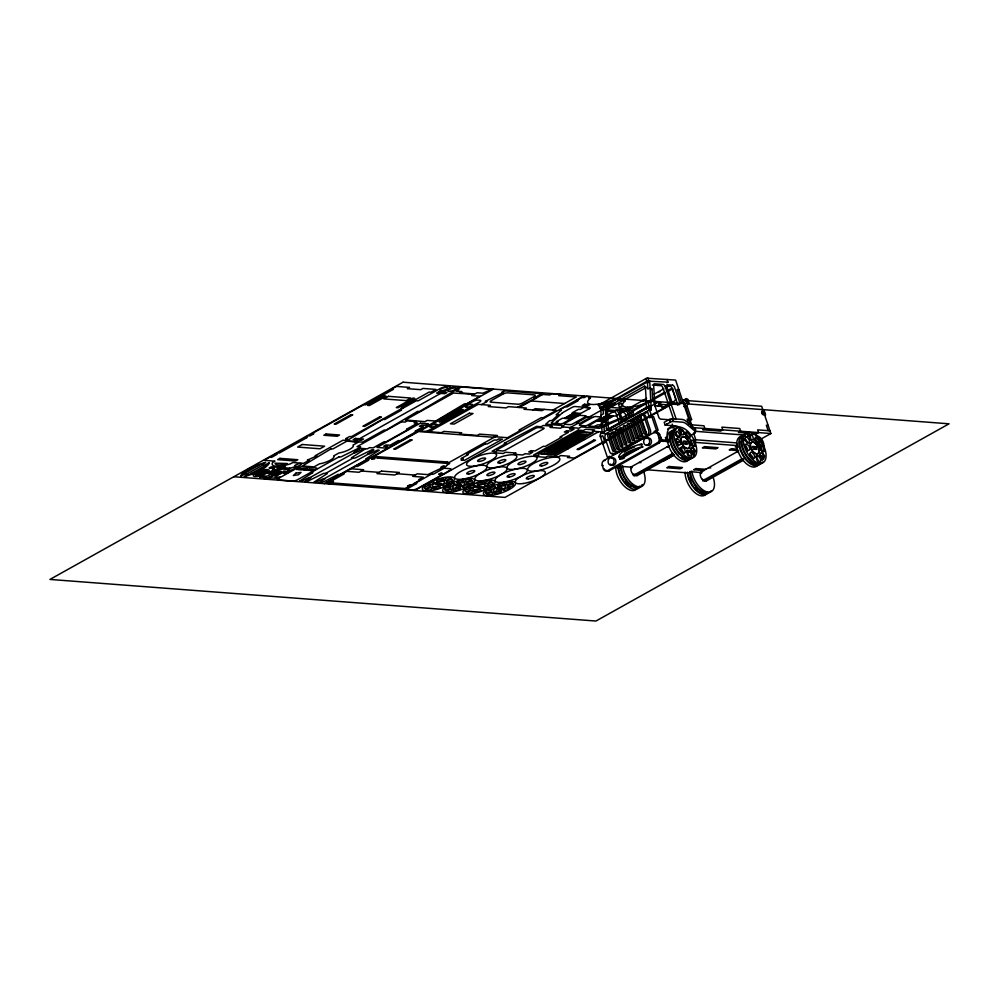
<?xml version="1.0" encoding="UTF-8"?>
<svg xmlns="http://www.w3.org/2000/svg" width="999" height="999" viewBox="0 0 999 999"><rect width="100%" height="100%" fill="white"/><g stroke="black" fill="none" stroke-linecap="round" stroke-linejoin="round"><path stroke-width="1.5" d="M680.744 428.034L680.831 427.347M690.921 435.314L694.68 433.216L695.129 428.821L686.525 421.578A11.251 5.944 60.8 0 0 682.042 419.418L672.215 418.668A2.248 0.637 -18.7 0 0 669.205 419.505L664.198 422.302L665.147 425.099L675.736 425.899A11.251 5.944 60.8 0 1 680.219 428.059M688.436 450.736L688.523 451.498A9.64 5.095 60.8 0 0 688.998 452.31M757.804 456.019L757.891 456.78M305.819 469.055L304.083 470.079M434.665 482.679L434.378 482.879A8.891 2.498 -18.7 0 0 432.092 484.165L431.356 484.453A9.64 2.71 -18.7 0 1 427.784 484.702L427.747 484.69M442.195 485.202L442.457 485.002A8.891 2.498 -18.7 0 0 444.792 483.703L445.616 483.391A9.64 2.71 -18.7 0 1 449.1 483.166L449.188 483.179M454.957 484.228L454.62 484.453A8.891 2.498 -18.7 0 0 452.372 485.714L451.648 486.001A9.64 2.71 -18.7 0 1 448.076 486.251L448.039 486.238M462.487 486.75L462.749 486.55A8.891 2.498 -18.7 0 0 465.084 485.252L465.909 484.94A9.64 2.71 -18.7 0 1 469.393 484.715L469.468 484.727M475.249 485.776L474.912 486.001A8.891 2.498 -18.7 0 0 472.664 487.25L471.84 487.562A9.64 2.71 -18.7 0 1 468.369 487.787L468.331 487.787M482.779 488.299L483.041 488.099A8.891 2.498 -18.7 0 0 485.377 486.8L486.201 486.488A9.64 2.71 -18.7 0 1 489.685 486.263L489.76 486.276M495.616 487.375L495.329 487.549A8.891 2.498 -18.7 0 0 493.081 488.811L492.257 489.123A9.64 2.71 -18.7 0 1 488.773 489.348L488.711 489.335M503.196 489.86L503.496 489.622A8.891 2.498 -18.7 0 0 505.781 488.349L506.618 488.036A9.64 2.71 -18.7 0 1 510.089 487.812L510.177 487.837M427.647 484.552L427.797 484.415A14.685 4.121 -18.7 0 1 431.868 482.142L432.754 481.918A9.64 2.71 -18.7 0 1 434.69 482.554M449.213 483.341L449.138 483.404A14.685 4.121 -18.7 0 1 445.005 485.726L444.155 485.951A9.64 2.71 -18.7 0 1 442.195 485.302M447.939 486.088L448.089 485.964A14.685 4.121 -18.7 0 1 452.16 483.691L453.047 483.466A9.64 2.71 -18.7 0 1 454.982 484.103M469.505 484.89L469.43 484.952A14.685 4.121 -18.7 0 1 465.297 487.275L464.448 487.487A9.64 2.71 -18.7 0 1 462.487 486.85M468.231 487.637L468.381 487.512A14.685 4.121 -18.7 0 1 472.452 485.227L473.339 485.014A9.64 2.71 -18.7 0 1 475.274 485.651M489.797 486.426L489.722 486.501A14.685 4.121 -18.7 0 1 485.589 488.823L484.74 489.035A9.64 2.71 -18.7 0 1 482.779 488.399M488.648 489.198L488.798 489.06A14.685 4.121 -18.7 0 1 492.869 486.788L493.743 486.563A9.64 2.71 -18.7 0 1 495.679 487.212M510.202 487.987L510.164 488.024A14.685 4.121 -18.7 0 1 506.006 490.372L505.194 490.596A9.64 2.71 -18.7 0 1 503.184 489.96M426.049 489.635L426.286 489.448A9.64 2.71 -18.7 0 1 430.269 487.624L430.981 487.487A8.891 2.498 -18.7 0 0 432.842 487.624L433.004 487.649M450.761 478.296L450.674 478.371A9.64 2.71 -18.7 0 1 446.615 480.244L445.841 480.369A8.891 2.498 -18.7 0 0 444.031 480.232L443.868 480.219M446.341 491.183L446.578 490.996A9.64 2.71 -18.7 0 1 450.561 489.173L451.273 489.035A8.891 2.498 -18.7 0 0 453.134 489.173L453.296 489.185M471.053 479.845L470.966 479.907A9.64 2.71 -18.7 0 1 466.908 481.793L466.158 481.93A8.891 2.498 -18.7 0 0 464.323 481.78L464.21 481.78M466.633 492.732L466.87 492.544A9.64 2.71 -18.7 0 1 470.854 490.709L471.565 490.571A8.891 2.498 -18.7 0 0 473.426 490.721L473.588 490.734M491.346 481.393L491.221 481.481A9.64 2.71 -18.7 0 1 487.2 483.341L486.451 483.466A8.891 2.498 -18.7 0 0 484.615 483.329L484.503 483.329M487.05 494.28L487.275 494.105A9.64 2.71 -18.7 0 1 491.258 492.27L491.97 492.132A8.891 2.498 -18.7 0 0 493.843 492.282L494.006 492.295M511.8 482.904L511.588 483.066A9.64 2.71 -18.7 0 1 507.604 484.89L506.893 485.027A8.891 2.498 -18.7 0 0 505.032 484.877L504.87 484.865M433.042 487.812L433.067 487.787A9.64 2.71 -18.7 0 1 430.282 489.76L429.47 490.022A14.685 4.121 -18.7 0 1 426.111 489.785M443.818 480.082L443.856 480.032A9.64 2.71 -18.7 0 1 446.59 478.109L447.49 477.834A14.685 4.121 -18.7 0 1 450.774 478.084M453.334 489.36L453.346 489.335A9.64 2.71 -18.7 0 1 450.574 491.308L449.762 491.57A14.685 4.121 -18.7 0 1 446.403 491.321M464.11 481.618L464.148 481.58A9.64 2.71 -18.7 0 1 466.883 479.657L467.782 479.383A14.685 4.121 -18.7 0 1 471.053 479.632M473.626 490.909L473.638 490.884A9.64 2.71 -18.7 0 1 470.866 492.844L470.054 493.119A14.685 4.121 -18.7 0 1 466.695 492.869M484.403 483.166L484.44 483.129A9.64 2.71 -18.7 0 1 487.175 481.206L488.074 480.931A14.685 4.121 -18.7 0 1 491.346 481.181M494.043 492.457L494.055 492.432A9.64 2.71 -18.7 0 1 491.283 494.405L490.509 494.667A14.685 4.121 -18.7 0 1 487.1 494.43M504.807 484.727L504.845 484.677A9.64 2.71 -18.7 0 1 507.592 482.754L508.491 482.48A14.685 4.121 -18.7 0 1 511.763 482.729M287.175 463.661L286.326 464.06A15.734 4.421 -18.7 0 1 275.025 463.199L287.138 463.499M436.688 480.319L437.312 479.957A14.685 4.121 -18.7 0 1 442.507 478.533L442.944 478.509A9.64 2.71 -18.7 0 1 441.558 480.357L440.871 480.669A8.891 2.498 -18.7 0 0 437.899 481.481L437.3 481.58A9.64 2.71 -18.7 0 1 436.663 480.357M456.98 481.868L457.604 481.506A14.685 4.121 -18.7 0 1 462.799 480.082L463.236 480.057M477.272 483.404L477.897 483.054A14.685 4.121 -18.7 0 1 483.091 481.618L483.528 481.605M259.578 476.885L261.775 475.811L266.97 476.198L275.699 472.277A2.248 0.637 -18.7 0 1 278.721 471.441L272.215 475.187L274.051 475.324L280.906 471.615A2.248 0.637 -18.7 0 1 280.569 472.639L275.574 475.437L276.723 475.536M269.28 467.882L271.428 466.808L278.246 467.307L281.918 466.171L275.249 469.905L277.073 470.042L284.84 466.408M264.41 478.671L266.321 477.559L259.64 477.047M272.54 469.542L274.438 468.431L269.318 468.032M276.76 475.686L274.862 476.798L279.982 477.197M284.865 466.583L282.979 467.669L289.673 468.194M280.007 477.36L277.872 478.409L271.054 477.922L268.631 479.108L264.485 478.821M289.698 468.356L287.525 469.418L282.33 469.031L273.601 472.952A2.248 0.637 -18.7 0 1 270.592 473.776L268.406 473.613A2.248 0.637 -18.7 0 1 268.731 472.577L273.726 469.792L272.602 469.692M429.895 486.863L429.632 487.025A9.64 2.71 -18.7 0 1 425.137 488.598L424.612 488.648A14.685 4.121 -18.7 0 1 425.075 486.8L425.824 486.413A9.64 2.71 -18.7 0 1 430.007 485.576L430.257 485.576M450.187 488.411L449.925 488.573A9.64 2.71 -18.7 0 1 445.429 490.134L444.93 490.197A14.685 4.121 -18.7 0 1 445.367 488.349L446.116 487.962A9.64 2.71 -18.7 0 1 450.299 487.112L450.549 487.125M470.541 489.897L470.217 490.122A9.64 2.71 -18.7 0 1 465.721 491.683L465.222 491.745A14.685 4.121 -18.7 0 1 465.659 489.897L466.408 489.51A9.64 2.71 -18.7 0 1 470.591 488.661L470.841 488.673M299.712 468.656L296.653 469.505L299.663 468.494M272.727 472.365L269.742 473.064L272.153 472.115M269.842 477.559L266.845 478.271M702.559 493.718L702.634 493.668A14.685 7.755 60.8 0 1 701.748 493.843M306.218 468.993L304.72 470.117L307.817 469.093L306.968 469.23M691.208 426.136L675.611 380.082L646.615 378.196L598.651 405.02L599.862 408.029L600.736 408.091L649.675 380.756L651.248 409.802L647.227 410.901L649.537 417.719L653.558 416.62L658.166 430.257L654.158 431.368M667.045 379.433L667.969 382.155L647.127 381.081L599.862 408.029M298.888 468.881L298.301 469.205M305.032 469.268L304.058 470.079M269.031 477.822L268.082 477.797M246.603 474.15L263.286 464.835M274.213 470.554L274.875 470.916L272.802 471.341L273.551 471.665M270.979 472.589L271.503 472.852M266.833 478.259L269.805 477.385M272.165 476.298L272.927 475.874M297.527 469.293L298.614 468.681M354.47 441.533L357.205 440.01M359.478 438.736L440.621 393.419M442.894 392.145L447.877 389.36A6.756 1.898 -18.7 0 1 456.905 386.875A6.756 1.898 -18.7 0 1 455.931 389.972M309.94 469.255L306.019 470.229L309.927 469.255M310.701 470.292L312.225 469.443M313.324 469.518L309.84 470.517L310.652 470.292M456.043 389.91L419.343 411.551L417.557 411.413L385.989 430.182L384.19 430.045L362.525 442.145L346.416 440.921L382.979 419.368L384.765 419.505L401.448 410.177L399.662 410.04L416.346 400.724L418.131 400.861L439.947 388.686A6.756 1.898 -18.7 0 1 448.851 386.263A6.756 1.898 -18.7 0 1 447.877 389.36M309.827 477.659L354.533 452.697M325.437 473.489L353.246 457.954M324.151 478.758L368.856 453.783M324.2 483.641L493.469 389.098M481.506 404.632L487.062 401.523L485.277 401.386L503.746 392.207L501.948 392.07L502.509 391.758A2.248 0.637 -18.7 0 1 505.519 390.934L542.22 393.718A2.248 0.637 -18.7 0 1 541.895 394.755L539.547 394.93L533.99 398.039L535.776 398.176L517.307 407.355M519.38 407.48L542.732 394.43L549.662 394.967L551.947 393.693L560.889 394.368L558.616 395.641L576.286 396.99L552.934 410.04M532.979 409.965L535.264 408.691L556.518 410.314L543.119 417.794L541.283 417.657L519.043 430.082L520.866 430.219L507.467 437.699L495.167 436.763M445.666 463.274L447.902 462.025L374.051 456.406L418.544 431.556L492.382 437.187L496.403 436.076M447.465 463.411L497.44 435.489L479.545 434.128L477.26 435.402L459.365 434.041L461.638 432.767L443.743 431.406L441.458 432.667L429.158 431.73L478.196 404.345L490.509 405.282L488.224 406.556L506.131 407.917L508.404 406.643L526.311 408.004L524.025 409.278L541.933 410.639L544.205 409.365M414.597 490.534L583.866 395.991M555.082 423.514L558.141 421.803L556.306 421.665L562.537 418.194L570.329 418.981M564.373 418.331L574.038 412.924L572.202 412.787L578.433 409.315L580.269 409.453L583.878 407.43L589.248 407.842A2.248 0.637 -18.7 0 1 588.923 408.878M562.749 426.96L560.526 428.196L549.999 427.397L552.222 426.161L543.269 425.474L541.046 426.723L536.575 426.373L504.195 443.319L505.981 443.456L492.082 451.223L496.565 451.56L494.33 452.809L503.284 453.484L505.506 452.247L516.033 453.047L513.811 454.295L522.764 454.97L524.987 453.733L529.458 454.07L532.742 452.235L528.721 451.935L530.993 450.661L535.027 450.961L543.369 446.303L545.154 446.441L561.838 437.125L560.052 436.988L568.394 432.33L564.36 432.018L566.645 430.744L570.666 431.056L573.95 429.22L569.467 428.883L571.703 427.647M570.329 427.535L578.171 423.151M589.298 416.945L602.372 409.64M606.43 407.43L644.243 386.313A1.498 0.937 -58.9 0 1 645.416 386.913L646.478 406.406A1.498 0.937 -58.9 0 1 645.429 408.254L607.617 429.383A1.498 0.937 -58.9 0 1 606.443 428.771L605.382 409.278A1.498 0.937 -58.9 0 1 606.43 407.43L608.441 408.653L646.253 387.525M601.123 415.159L603.346 413.911L602.959 406.855L605.244 407.03M650.948 389.66L652.06 389.036L652.722 401.273L650.711 400.062L648.488 401.311L648.95 409.652M619.73 409.103L621.253 408.241M666.857 382.779L667.969 382.155M594.592 426.523L597.652 424.812L599.487 424.962L605.719 421.478L603.883 421.341L613.548 415.934L615.384 416.084L621.615 412.599L619.78 412.462L623.388 410.439L618.019 410.027A2.248 0.637 -18.7 0 0 615.009 410.864M646.628 398.376L628.034 408.766L630.344 415.584M653.933 394.305L663.836 388.773M666.208 387.45L668.731 386.039M601.785 427.397L604.008 426.148L604.333 432.18M647.34 401.873L632.479 410.177A2.248 1.798 -85.6 0 0 631.505 413.149L632.404 415.809M654.095 398.102L664.897 392.07M667.594 390.559L670.292 389.048A2.248 1.798 -85.6 0 1 672.664 390.172L675.361 398.164A2.248 1.798 -85.6 0 1 674.387 401.136L671.69 402.647M646.428 403.521L634.278 410.314A2.248 1.798 -85.6 0 0 633.304 413.286M653.184 399.75L665.334 392.957M668.031 391.446L672.09 389.185A2.248 1.798 -85.6 0 1 672.876 388.986M554.208 456.518L598.701 431.68M651.248 409.802L651.011 409.115A2.248 1.798 -85.6 0 0 648.651 408.004L646.865 407.867L601.261 433.329A2.248 1.798 -85.6 0 0 600.287 436.313L607.442 457.455L609.665 456.218M624.662 421.116L627.235 419.68M600.524 436.988L602.747 435.751L605.057 442.569L602.834 443.818M662.237 407.929L669.755 403.584L665.746 404.695L658.578 404.145L660.814 402.897L657.23 402.634L608.291 429.957L611.875 430.232M674.263 402.872L504.994 497.415L233.791 476.748M683.778 406.518L686.962 405.881L691.583 419.518L690.471 420.142M685.851 406.493L686.962 405.881M665.147 425.099L670.142 422.302A2.248 0.637 -18.7 0 1 673.164 421.466L682.404 422.177A11.251 5.944 60.8 0 1 686.9 424.325L694.842 431.031A2.248 1.548 7.2 0 1 694.68 433.216M603.896 460.527L653.945 432.579L655.744 432.717A3.746 3.009 -85.6 0 1 659.677 434.565L660.826 437.974A3.746 3.009 -85.6 0 1 659.203 442.944L609.153 470.891L607.367 470.754A3.746 3.009 -85.6 0 1 603.433 468.906L602.272 465.497A3.746 3.009 -85.6 0 1 603.896 460.527L604.907 460.601M670.466 426.948L672.752 425.674L672.215 424.1M619.767 456.131L619.068 456.518L619.992 459.24L620.891 459.315M639.922 444.867L642.207 444.155M619.193 457.579L620.029 457.117M688.673 420.005L691.583 419.518M622.477 458.991L623.176 458.603M623.875 458.216L624.562 457.829M667.195 437.587L668.119 440.322L661.85 439.847L659.627 441.083L664.098 441.421L666.321 440.184L665.396 437.45L667.195 437.587A19.93 10.527 60.8 0 1 678.908 427.947M607.367 470.754L657.417 442.807L659.203 442.944M617.394 467.52L619.617 466.271L616.633 466.046M668.119 440.322L665.896 441.558L668.88 441.783M669.367 445.591L630.694 467.182L631.156 468.556M633.004 474.013L633.466 475.374L672.914 453.334M673.388 454.208L635.252 475.512L634.79 474.138M633.466 475.374L637.037 475.649L673.863 455.082M663.935 460.826L674.2 455.094M737.487 445.604L695.853 442.432L694.929 439.71L736.563 442.882L737.487 445.604L735.264 446.853L738.249 447.077M738.736 450.874L700.062 472.477L700.524 473.838M761.363 438.848L770.878 433.529L764.972 416.071A3.621 1.911 60.8 0 0 765.222 413.174A3.621 1.911 60.8 0 0 762.936 410.077L761.65 406.256L688.873 400.711A3.621 1.911 60.8 0 0 686.251 398.626A3.621 1.911 60.8 0 0 684.939 400.412L683.328 400.287L692.557 427.56L770.878 433.529M702.372 479.295L702.834 480.656L742.282 458.628M744.068 458.753L704.62 480.794L704.158 479.433M702.834 480.656L706.405 480.931L743.231 460.364M624.387 456.78L623.351 457.03M304.807 469.218L304.096 469.355L305.806 468.956M310.339 469.767L309.378 470.217L310.302 469.767M310.876 469.53L311.676 469.393L308.641 470.429L310.814 469.542M679.819 447.927L680.381 448.226A8.891 4.695 60.8 0 0 682.317 450.274L682.742 451.048A9.64 5.095 60.8 0 1 682.767 453.284M272.14 476.311L268.968 477.085L272.927 475.874M513.286 483.866L512.837 483.891A9.64 2.71 -18.7 0 0 508.341 485.439L507.929 485.689A8.891 2.498 -18.7 0 1 507.567 486.788L507.867 486.938A9.64 2.71 -18.7 0 0 512.05 486.101L512.799 485.714A14.685 4.121 -18.7 0 0 513.361 483.928M503.946 483.166L503.608 483.154A14.685 4.121 -18.7 0 0 498.314 484.615L497.702 484.94A9.64 2.71 -18.7 0 0 498.189 486.201L498.838 486.138A8.891 2.498 -18.7 0 1 501.76 485.339L502.559 485.002A9.64 2.71 -18.7 0 0 504.008 483.254M494.98 494.018L495.367 493.981A14.685 4.121 -18.7 0 0 500.549 492.557L501.186 492.195A9.64 2.71 -18.7 0 0 500.686 490.959M500.661 490.946L500.024 491.021A8.891 2.498 -18.7 0 1 497.102 491.82L496.416 492.095A9.64 2.71 -18.7 0 0 494.855 493.906M637.974 448.963L637.387 449.038A15.734 4.421 -18.7 0 0 623.289 456.893M491.246 490.222L491.046 490.209A9.64 2.71 -18.7 0 0 486.813 491.058L486.138 491.383A14.685 4.121 -18.7 0 0 485.514 493.231M485.601 493.294L486.126 493.244A9.64 2.71 -18.7 0 0 490.521 491.72L490.959 491.446A8.891 2.498 -18.7 0 1 491.296 490.372M433.953 489.36L434.365 489.335A14.685 4.121 -18.7 0 0 439.56 487.899L440.184 487.549A9.64 2.71 -18.7 0 0 439.685 486.313L438.973 486.388A8.891 2.498 -18.7 0 1 436.113 487.175L435.414 487.437A9.64 2.71 -18.7 0 0 433.866 489.26M454.245 490.909L454.657 490.884A14.685 4.121 -18.7 0 0 459.852 489.448L460.477 489.098A9.64 2.71 -18.7 0 0 459.977 487.849L459.265 487.937A8.891 2.498 -18.7 0 1 456.406 488.723L455.706 488.986A9.64 2.71 -18.7 0 0 454.158 490.809M474.537 492.457L474.95 492.432A14.685 4.121 -18.7 0 0 480.144 490.996L480.769 490.646A9.64 2.71 -18.7 0 0 480.269 489.398L479.557 489.473A8.891 2.498 -18.7 0 1 476.698 490.272L475.999 490.534A9.64 2.71 -18.7 0 0 474.45 492.345M652.06 389.036L650.049 387.824L647.827 389.073L647.439 382.005L648.588 382.093M652.26 385.027L660.901 385.689A2.248 1.186 60.8 0 1 662.936 387.837L673.663 419.518M665.197 386.014L670.317 386.401A2.248 1.186 60.8 0 1 672.352 388.549L677.547 403.908A2.248 1.186 60.8 0 1 677.709 405.045M678.845 389.635L677.06 389.498L681.68 403.134L683.466 403.271M658.628 391.683L659.852 391.77M641.945 400.999L643.281 401.099M656.281 403.159L653.995 402.984L656.281 401.71L651.798 401.373L647.727 402.51A19.93 5.594 -18.7 0 1 626.773 407.117A19.93 5.594 -18.7 0 1 625.349 400.799L623.114 400.636L625.399 399.363L622.277 399.125L619.992 400.399L618.119 400.249L620.391 398.976L617.282 398.738L614.997 400.012L612.762 399.85A19.93 5.594 -18.7 0 1 591.795 404.445A19.93 5.594 -18.7 0 1 590.384 398.139L588.598 398.002L590.871 396.728L586.401 396.391L584.115 397.664L581.83 397.49L576.273 400.599L578.109 400.736L566.982 406.943L565.147 406.805L559.59 409.915L561.426 410.052L556.156 414.797L558.741 414.423L552.122 420.392L549.525 420.766L545.704 424.213L563.998 425.611L561.713 426.885L578.945 428.196L581.231 426.923L599.525 428.309L620.479 419.118L621.241 419.755L632.205 415.447L634.028 415.584M667.532 404.82L669.33 404.957L624.837 429.807L619.03 430.781L621.253 429.533L614.098 428.996M650.711 406.268L648.875 406.131L637.762 412.337L639.597 412.475M646.865 407.867A2.248 1.798 -85.6 0 1 649.225 408.978L651.011 409.115M531.056 400.961L564.61 403.509M608.678 407.292L629.832 408.903L629.37 407.53M606.992 411.226L614.185 411.775A2.248 1.186 60.8 0 1 616.221 413.923L619.642 424.001M619.767 412.2L623.601 412.5A2.248 1.186 60.8 0 1 625.636 414.647L627.06 418.831M688.898 419.305L687.1 419.18L688.948 424.625M768.106 425.349L766.32 425.212L768.169 430.669M670.878 419.892L660.726 419.118A2.248 1.186 60.8 0 1 658.691 416.97L655.257 406.793A7.505 3.959 60.8 0 1 654.707 404.096L653.671 384.927A2.248 1.186 60.8 0 1 654.482 383.791L663.124 384.44A2.248 1.186 60.8 0 1 665.159 386.588L675.886 418.269A2.248 1.186 60.8 0 1 676.048 419.018M574.525 412.937L580.344 413.386M607.317 415.434L613.136 415.884M573.239 413.374L576.261 413.598M576.935 413.648L579.957 413.886M606.043 415.871L609.053 416.096M609.727 416.158L612.749 416.383M572.852 413.873L578.671 414.323M605.656 416.371L611.475 416.82M571.578 414.31L574.6 414.535M575.262 414.585L578.284 414.822M604.37 416.808L607.392 417.033M608.066 417.082L611.088 417.32M571.191 414.81L577.01 415.247M603.983 417.307L609.802 417.744M569.905 415.234L572.927 415.472M573.601 415.522L576.623 415.746M602.697 417.732L605.719 417.969M606.393 418.019L609.415 418.244M691.633 424.837L703.945 425.774L704.869 428.509L702.647 429.745L720.541 431.106L722.764 429.87L721.852 427.135L739.747 428.509L740.671 431.231L738.448 432.48L745.903 433.042M769.954 430.806L757.654 429.87L758.578 432.592L756.343 433.841L751.872 433.491M569.517 415.734L575.337 416.183M602.31 418.231L608.129 418.681M568.244 416.171L571.253 416.396M571.928 416.446L574.949 416.683M601.036 418.668L604.058 418.893M604.72 418.943L607.742 419.18M567.857 416.67L573.676 417.107M600.649 419.168L606.468 419.605M566.57 417.095L569.592 417.332M570.267 417.382L573.289 417.607M599.363 419.605L602.385 419.83M603.059 419.88L606.081 420.104M566.183 417.594L572.002 418.044M598.975 420.104L604.795 420.542M564.897 418.032L567.919 418.256M568.593 418.319L571.615 418.544M597.702 420.529L600.724 420.766M601.386 420.816L604.407 421.041M597.315 421.029L603.134 421.478M754.22 434.028L756.018 434.165L757.404 438.261M695.441 431.318L742.107 434.865M758.416 439.435L760.202 439.572L761.588 443.668M653.945 432.579A3.746 3.009 -85.6 0 1 657.879 434.428L659.677 434.565M657.879 434.428L659.04 437.837L660.826 437.974M758.378 446.303L760.164 446.441M600.287 436.313L601.186 436.376M737.424 449.125L731.455 448.676L729.233 449.912L738.186 450.599M584.802 439.435L582.966 439.298L566.283 448.613L568.119 448.763M666.945 446.94L668.743 447.077M736.313 452.222L737.212 452.285M643.131 446.89L642.245 446.815A18.731 5.257 -18.7 0 0 619.992 459.24L642.245 446.815L641.321 444.093A18.731 5.257 -18.7 0 0 619.068 456.518L620.304 456.605M639.148 462.462L640.933 462.599M708.516 467.757L710.751 467.919M706.318 469.343L695.866 468.556L693.643 469.792L704.095 470.591M631.843 467.207L621.403 466.408L619.18 467.657L614.41 467.282M701.847 472.614L690.771 471.69L688.548 472.939L646.915 469.767M602.272 465.497L603.171 465.559M603.433 468.906L604.32 468.968M361.326 471.004L379.22 472.365M397.127 473.726L415.022 475.087M306.281 468.981L306.918 469.243M312.275 469.43L311.501 470.354M313.374 469.518L311.376 470.629M274.25 470.541L275.824 470.666L271.865 471.878L273.551 471.665M487.237 485.389L487.45 485.389A9.64 2.71 -18.7 0 0 491.633 484.54L492.382 484.153A14.685 4.121 -18.7 0 0 492.944 482.38L492.382 482.355A9.64 2.71 -18.7 0 0 487.924 483.891L487.524 484.14A8.891 2.498 -18.7 0 1 487.162 485.227M466.945 483.841L467.157 483.841A9.64 2.71 -18.7 0 0 471.341 483.004L472.09 482.617A14.685 4.121 -18.7 0 0 472.652 480.831L472.09 480.806A9.64 2.71 -18.7 0 0 467.632 482.342L467.245 482.567A8.891 2.498 -18.7 0 1 466.87 483.691M446.653 482.292L446.878 482.292A9.64 2.71 -18.7 0 0 451.061 481.456L451.798 481.068A14.685 4.121 -18.7 0 0 452.36 479.283L451.798 479.258A9.64 2.71 -18.7 0 0 447.34 480.794L446.953 481.019A8.891 2.498 -18.7 0 1 446.578 482.142M647.439 382.005L648.451 382.617M644.243 386.313L646.428 387.525M646.478 406.406L647.477 407.018M645.429 408.254L646.44 408.866M602.959 406.855L603.958 407.455M605.382 409.278L607.392 410.489L608.453 429.982L606.443 428.771M607.617 429.383L608.753 430.057M678.995 435.552L679.507 435.864A8.891 4.695 60.8 0 1 679.969 435.801M758.94 444.58L759.864 447.315M754.27 446.578L755.194 449.3M693.518 432.954L695.816 439.772M705.943 479.57L706.405 480.931M684.902 441.296L685.826 444.018M672.215 418.668L673.164 421.466M669.205 419.505L670.142 422.302M666.907 423.863L667.382 425.262M647.864 377.972L648.788 380.694M645.866 378.521L646.79 381.243M660.926 437.112L661.85 439.847M649.225 408.978L657.305 432.854M643.269 399.775L643.731 401.136M629.283 417.594L627.859 413.399A2.248 1.186 60.8 0 0 625.836 411.251L620.716 410.864A2.248 1.186 60.8 0 0 620.067 412.812L622.901 421.178M621.865 422.764L618.443 412.687A2.248 1.186 60.8 0 0 616.408 410.539L607.779 409.877A2.248 1.186 60.8 0 0 606.967 411.014L607.442 419.855M636.575 474.275L637.037 475.649M599.15 404.607L600.074 407.342M758.765 462.038L758.716 461.788A9.64 5.095 60.8 0 0 756.705 457.617L756.168 457.217A8.891 4.695 60.8 0 1 755.781 457.267M650.774 407.442L650.861 409.091M600.736 408.091L602.085 432.954M429.995 486.713A8.891 2.498 -18.7 0 1 430.307 485.726M450.287 488.261A8.891 2.498 -18.7 0 1 450.599 487.275M463.311 480.157A9.64 2.71 -18.7 0 1 461.85 481.905L461.163 482.205A8.891 2.498 -18.7 0 0 458.191 483.029L457.579 483.129A9.64 2.71 -18.7 0 1 456.955 481.905M470.579 489.797A8.891 2.498 -18.7 0 1 470.891 488.823M483.603 481.705A9.64 2.71 -18.7 0 1 482.142 483.441L481.456 483.753A8.891 2.498 -18.7 0 0 478.484 484.577L477.872 484.677A9.64 2.71 -18.7 0 1 477.247 483.454M624.313 452.172A15.734 4.421 -18.7 0 1 634.59 446.94M636.75 488.798A16.933 8.941 60.8 0 1 623.713 485.639A16.933 8.941 60.8 0 1 615.734 466.845M638.973 487.562A16.933 8.941 60.8 0 1 626.46 484.927A16.933 8.941 60.8 0 1 617.956 466.87M628.945 483.354A9.64 5.095 60.8 0 1 628.658 484.59L628.196 484.677A14.685 7.755 60.8 0 1 625.411 481.918M657.317 406.118A10.302 8.254 -85.6 0 1 664.71 407.967M654.894 406.218A10.302 8.254 -85.6 0 1 663.324 408.316M694.38 453.496A16.933 8.941 60.8 0 1 677.16 451.161A16.933 8.941 60.8 0 1 676.635 428.534M678.87 430.569A14.685 7.755 60.8 0 1 680.331 430.906L680.918 431.593A9.64 5.095 60.8 0 1 681.655 434.902M684.802 433.641A14.685 7.755 60.8 0 1 687.836 436.938L688.074 437.799A9.64 5.095 60.8 0 1 687.874 438.349M692.369 446.166A14.685 7.755 60.8 0 0 690.896 442.058L690.309 441.471A9.64 5.095 60.8 0 0 689.722 441.458M692.432 454.058A14.685 7.755 60.8 0 0 692.919 451.96L692.657 451.173A9.64 5.095 60.8 0 0 690.097 449.013M685.851 451.985A8.891 4.695 60.8 0 0 686.738 451.935L687.337 452.335A9.64 5.095 60.8 0 1 689.048 455.644M677.384 438.111A8.891 4.695 60.8 0 1 677.846 437.05L677.772 436.351A9.64 5.095 60.8 0 0 675.661 433.254M677.984 445.891A9.64 5.095 60.8 0 0 678.383 445.579L678.396 444.93A8.891 4.695 60.8 0 1 677.447 442.12L677.035 441.433A9.64 5.095 60.8 0 0 675.699 440.684M682.055 448.226A6.643 3.509 60.8 0 1 681.618 447.777M678.796 442.145A6.643 3.509 60.8 0 1 678.721 441.633M762.736 461.95A16.933 8.941 60.8 0 1 743.631 451.486A16.933 8.941 60.8 0 1 749.899 434.44M758.478 441.92A16.933 8.941 60.8 0 1 761.138 446.391M747.826 435.826A14.685 7.755 60.8 0 1 749.7 436.201L750.286 436.875A9.64 5.095 60.8 0 1 751.023 440.197M754.645 439.36A14.685 7.755 60.8 0 1 757.205 442.232L757.442 443.081A9.64 5.095 60.8 0 1 756.967 444.118M761.887 452.048A14.685 7.755 60.8 0 0 760.264 447.34L759.752 446.778A9.64 5.095 60.8 0 0 758.578 446.803M761.725 459.54A14.685 7.755 60.8 0 0 762.287 457.242L761.95 456.381A9.64 5.095 60.8 0 0 759.465 454.295M749.75 453.509A8.891 4.695 60.8 0 0 751.685 455.556L752.11 456.343A9.64 5.095 60.8 0 1 752.185 457.867M746.865 443.044A8.891 4.695 60.8 0 1 747.202 442.345L747.14 441.633A9.64 5.095 60.8 0 0 745.029 438.536M747.352 451.173A9.64 5.095 60.8 0 0 747.751 450.861L747.764 450.212A8.891 4.695 60.8 0 1 746.802 447.402L746.328 446.665A9.64 5.095 60.8 0 0 744.455 445.729M749.6 443.231A6.643 3.509 60.8 0 1 750.711 443.169M711.126 490.784A16.933 8.941 60.8 0 1 699.15 489.985A16.933 8.941 60.8 0 1 689.647 472.215M713.036 477.01A16.933 8.941 60.8 0 1 706.755 491.87A16.933 8.941 60.8 0 1 691.87 470.979M705.806 479.72A4.246 2.248 60.8 0 1 701.273 478.059A4.246 2.248 60.8 0 1 701.735 472.902M646.915 438.573A3.746 3.009 -85.6 0 1 650.749 439.21A3.746 3.009 -85.6 0 1 650.749 444.043A3.746 3.009 -85.6 0 1 646.915 445.017M760.189 462.999A15.809 8.354 60.8 0 1 745.192 453.221A15.809 8.354 60.8 0 1 744.817 435.377M747.327 434.79A15.809 8.354 60.8 0 1 751.011 435.851M755.082 438.873A15.809 8.354 60.8 0 1 762.474 460.214M754.545 464.722A15.809 8.354 60.8 0 1 743.855 455.944A15.809 8.354 60.8 0 1 739.784 441.471M740.734 438.499A15.809 8.354 60.8 0 1 745.104 436.039M642.22 484.54A16.933 8.941 60.8 0 1 629.832 484.74A16.933 8.941 60.8 0 1 620.179 465.634M634.215 475.686A4.246 2.248 60.8 0 1 634.09 475.924M643.681 471.728A16.933 8.941 60.8 0 1 637.399 486.588A16.933 8.941 60.8 0 1 622.502 465.696M636.438 474.438A4.246 2.248 60.8 0 1 632.13 473.126A4.246 2.248 60.8 0 1 631.905 467.682M641.895 414.697A3.746 3.009 -85.6 0 1 645.841 416.546L650.449 430.194A3.746 3.009 -85.6 0 1 648.826 435.152L615.459 453.783A3.746 3.009 -85.6 0 1 612.137 453.071M607.604 434.128A3.746 3.009 -85.6 0 1 607.941 433.753M646.178 434.09A1.498 1.199 -85.6 0 1 645.566 433.329L640.721 419.006A1.498 1.199 -85.6 0 1 641.283 417.07M643.481 436.076A1.498 1.199 -85.6 0 1 642.894 436.363M641.982 436.026A1.498 1.199 -85.6 0 1 641.67 435.502L636.825 421.178A1.498 1.199 -85.6 0 1 637.737 419.093M638.861 419.555A1.498 1.199 -85.6 0 1 639.048 419.93M639.997 436.438A1.498 1.199 -85.6 0 1 640.097 437.087M639.722 438.099A1.498 1.199 -85.6 0 1 638.823 438.549M637.961 438.049A1.498 1.199 -85.6 0 1 637.774 437.674L632.929 423.351A1.498 1.199 -85.6 0 1 633.841 421.266M634.964 421.74A1.498 1.199 -85.6 0 1 635.152 422.115M636.113 438.611A1.498 1.199 -85.6 0 1 636.201 439.036M634.84 440.721A1.498 1.199 -85.6 0 1 633.89 439.847L629.033 425.524A1.498 1.199 -85.6 0 1 629.857 423.464M616.433 451.061A1.498 1.199 -85.6 0 1 615.908 451.511M614.872 451.386A1.498 1.199 -85.6 0 1 614.422 450.724L609.577 436.401A1.498 1.199 -85.6 0 1 610.926 434.303M620.192 449.038A1.498 1.199 -85.6 0 1 619.892 449.288M618.843 449.263A1.498 1.199 -85.6 0 1 618.319 448.551L613.473 434.228A1.498 1.199 -85.6 0 1 614.909 432.142M622.664 447.028A1.498 1.199 -85.6 0 1 622.202 446.366L617.357 432.043A1.498 1.199 -85.6 0 1 618.006 430.057M626.885 445.03A1.498 1.199 -85.6 0 1 626.098 444.193L621.253 429.87A1.498 1.199 -85.6 0 1 621.902 427.884M632.155 442.082A1.498 1.199 -85.6 0 1 631.88 442.52M630.856 442.882A1.498 1.199 -85.6 0 1 629.994 442.02L625.149 427.697A1.498 1.199 -85.6 0 1 625.886 425.674M667.682 428.996A19.93 10.527 60.8 0 1 675.736 428.708M611.912 458.091A3.746 3.009 -85.6 0 1 615.584 459.89A3.746 3.009 -85.6 0 1 614.46 464.71A3.746 3.009 -85.6 0 1 610.514 464.06M607.392 410.489A1.498 0.937 -58.9 0 1 608.441 408.653M691.533 457.217A15.809 8.354 60.8 0 1 676.648 449.325A15.809 8.354 60.8 0 1 674.737 430.569M678.87 429.595A15.809 8.354 60.8 0 1 690.384 439.747A15.809 8.354 60.8 0 1 693.106 454.932M685.189 459.44A15.809 8.354 60.8 0 1 681.43 457.917M678.333 455.444A15.809 8.354 60.8 0 1 670.941 434.103M674.013 430.994A15.809 8.354 60.8 0 1 674.849 430.794M689.31 458.466A15.809 8.354 60.8 0 1 688.598 458.953M757.741 438.311A4.246 2.248 60.8 0 1 760.651 440.084A4.246 2.248 60.8 0 1 762.187 444.031M757.367 436.039A6.756 3.571 60.8 0 1 762.125 439.872A6.756 3.571 60.8 0 1 763.773 446.266M706.118 494.08A16.933 8.941 60.8 0 1 693.081 490.921A16.933 8.941 60.8 0 1 685.102 472.127M708.341 492.844A16.933 8.941 60.8 0 1 695.828 490.222A16.933 8.941 60.8 0 1 687.324 472.165M696.765 489.285A14.685 7.755 60.8 0 1 695.416 487.924M690.921 481.093A14.685 7.755 60.8 0 1 689.697 477.897M695.129 428.821A2.248 1.548 7.2 0 1 694.954 431.006M690.571 458.741A16.933 8.941 60.8 0 1 673.101 449.488A16.933 8.941 60.8 0 1 674.412 429.782M688.348 459.977A16.933 8.941 60.8 0 1 670.866 450.736A16.933 8.941 60.8 0 1 672.19 431.019M659.04 437.837A3.746 3.009 -85.6 0 1 657.417 442.807M609.153 470.891A3.746 3.009 -85.6 0 1 605.644 469.917M682.754 401.049A3.621 1.911 60.8 0 1 684.802 400.112M760.514 463.199A16.933 8.941 60.8 0 1 742.482 454.82A16.933 8.941 60.8 0 1 744.73 435.015M747.677 435.676A16.933 8.941 60.8 0 1 748.676 436.138M757.717 465.259A16.933 8.941 60.8 0 1 740.659 456.755A16.933 8.941 60.8 0 1 740.659 436.513M703.858 493.631A15.809 8.354 60.8 0 1 688.348 475.062M707.804 492.157A15.809 8.354 60.8 0 1 696.703 486.575A15.809 8.354 60.8 0 1 690.297 471.391M630.806 487.3A15.809 8.354 60.8 0 1 618.706 467.345M639.934 486.038A15.809 8.354 60.8 0 1 628.346 482.417A15.809 8.354 60.8 0 1 620.928 466.108M749.75 443.344A6.494 3.434 60.8 0 1 750.911 443.344M255.819 475.711L258.666 474.8L255.819 475.711M263.836 471.228L266.696 470.354L263.848 471.203M329.395 482.767L333.429 481.518L329.395 482.767M371.765 459.103C376.885 459.815 375.437 455.756 371.79 459.003M407.679 485.914L411.713 484.665L407.692 485.864M441.158 467.207C445.991 468.044 445.342 463.711 441.196 467.107M675.574 434.64L675.911 435.452A9.64 5.095 60.8 0 0 679.033 437.874L679.432 437.737A8.891 4.695 60.8 0 1 680.069 435.814L679.994 435.102A9.64 5.095 60.8 0 0 677.285 431.356L676.723 431.218A14.685 7.755 60.8 0 0 675.574 434.59L675.574 434.59M695.142 450.624L695.142 450.674A14.685 7.755 60.8 0 1 694.018 454.07L693.431 453.946A9.64 5.095 60.8 0 1 690.746 450.249L690.634 449.525A8.891 4.695 60.8 0 0 691.271 447.652L691.695 447.427A9.64 5.095 60.8 0 1 694.804 449.85L695.142 450.674M744.942 439.922L745.279 440.746A9.64 5.095 60.8 0 0 748.401 443.169L748.8 443.019A8.891 4.695 60.8 0 1 749.437 441.096L749.362 440.397A9.64 5.095 60.8 0 0 746.653 436.65L746.066 436.526A14.685 7.755 60.8 0 0 744.942 439.885L744.942 439.885M764.51 455.906L764.51 455.956A14.685 7.755 60.8 0 1 763.386 459.353L762.836 459.278A9.64 5.095 60.8 0 1 760.114 455.544L759.989 454.845A8.891 4.695 60.8 0 0 760.639 452.934L761.063 452.709A9.64 5.095 60.8 0 1 764.173 455.144L764.51 455.956M405.407 419.98L424.887 421.678L427.172 420.404L435.739 421.054L464.485 403.833L466.321 403.971L480.232 396.203L471.653 395.554L473.938 394.28L453.509 393.044L405.407 419.98M680.394 448.876L680.656 449.612A14.685 7.755 60.8 0 0 684.165 453.321L684.702 453.284A9.64 5.095 60.8 0 0 684.964 449.812L684.54 449.026A8.891 4.695 60.8 0 1 682.604 446.99L682.042 446.678A9.64 5.095 60.8 0 0 680.419 448.751L680.394 448.876M690.321 436.388L690.059 435.701A14.685 7.755 60.8 0 0 686.55 431.993L686.026 431.993A9.64 5.095 60.8 0 0 685.751 435.502L686.151 436.251A8.891 4.695 60.8 0 1 688.124 438.324L688.711 438.623A9.64 5.095 60.8 0 0 690.309 436.551L690.309 436.513M749.762 454.158L750.024 454.895A14.685 7.755 60.8 0 0 753.533 458.603L754.07 458.566A9.64 5.095 60.8 0 0 754.332 455.094L753.983 454.383A8.891 4.695 60.8 0 1 751.972 452.272L751.373 451.973A9.64 5.095 60.8 0 0 749.787 454.046L749.762 454.158M759.69 441.67L759.465 441.034A14.685 7.755 60.8 0 0 755.918 437.275L755.381 437.312A9.64 5.095 60.8 0 0 755.119 440.784L755.506 441.533A8.891 4.695 60.8 0 1 757.492 443.606L758.079 443.906A9.64 5.095 60.8 0 0 759.665 441.833L759.677 441.795M683.915 434.428L683.603 434.765A8.891 4.695 60.8 0 0 681.755 434.615L681.231 434.303A9.64 5.095 60.8 0 1 679.145 430.045L679.283 429.42A14.685 7.755 60.8 0 1 682.554 429.67L683.141 430.357A9.64 5.095 60.8 0 1 683.915 434.428M686.8 450.836L686.8 450.886A9.64 5.095 60.8 0 0 687.574 454.957L688.161 455.644A14.685 7.755 60.8 0 0 691.433 455.894L691.608 455.369A9.64 5.095 60.8 0 0 689.56 451.086L688.998 450.686A8.891 4.695 60.8 0 1 687.15 450.549L686.812 450.799M753.283 439.71L753.071 440.059A8.891 4.695 60.8 0 0 751.123 439.897L750.561 439.548A9.64 5.095 60.8 0 1 748.513 435.339L748.651 434.702A14.685 7.755 60.8 0 1 751.922 434.952L752.509 435.639A9.64 5.095 60.8 0 1 753.283 439.71M756.168 456.118L756.168 456.168A9.64 5.095 60.8 0 0 756.942 460.239L757.529 460.926A14.685 7.755 60.8 0 0 760.801 461.176L760.951 460.551A9.64 5.095 60.8 0 0 758.928 456.381L758.353 455.969A8.891 4.695 60.8 0 1 756.518 455.844L756.181 456.043M675.898 439.273L675.911 439.498A14.685 7.755 60.8 0 0 677.597 444.493L678.221 445.079A9.64 5.095 60.8 0 0 680.606 444.343L680.619 443.681A8.891 4.695 60.8 0 1 679.67 440.884L679.22 440.159A9.64 5.095 60.8 0 0 676.161 438.986L675.911 439.185M694.829 445.991L694.692 446.303A9.64 5.095 60.8 0 1 691.533 445.167L691.058 444.43A8.891 4.695 60.8 0 0 690.122 441.67L690.122 440.971A9.64 5.095 60.8 0 1 692.494 440.222L693.119 440.809A14.685 7.755 60.8 0 1 694.804 445.804L694.829 445.991M745.266 444.555L745.279 444.792A14.685 7.755 60.8 0 0 746.965 449.775L747.589 450.362A9.64 5.095 60.8 0 0 749.974 449.625L749.987 448.976A8.891 4.695 60.8 0 1 749.038 446.166L748.701 445.554A9.64 5.095 60.8 0 0 745.529 444.268L745.266 444.518M764.198 451.286L763.998 451.61A9.64 5.095 60.8 0 1 760.901 450.462L760.439 449.762A8.891 4.695 60.8 0 0 759.49 446.965L759.49 446.253A9.64 5.095 60.8 0 1 761.862 445.517L762.487 446.103A14.685 7.755 60.8 0 1 764.173 451.086L764.198 451.286M543.893 451.898L553.758 452.822L556.143 451.76L546.366 450.861L543.906 451.86M547.789 449.712L557.642 450.649L560.039 449.587L550.262 448.688L547.802 449.687M551.685 447.54L561.538 448.476L563.936 447.402L554.145 446.516L551.71 447.465M555.569 445.367L565.434 446.303L567.819 445.229L558.041 444.33L555.606 445.292M559.465 443.194L569.318 444.13L571.715 443.057L561.863 442.157L559.502 443.119M563.361 441.021L573.214 441.958L575.611 440.884L565.746 439.985L563.374 440.984M567.257 438.848L577.11 439.785L579.507 438.711L569.642 437.812L567.27 438.811M571.141 436.675L581.006 437.599L583.391 436.538L573.538 435.639L571.141 436.675M575.037 434.503L584.89 435.427L587.287 434.365L577.422 433.466L575.037 434.503M538.286 453.696L554.258 454.732L593.181 432.742L577.235 431.83L538.286 453.696M438.886 474.25C443.331 475.349 443.356 470.704 438.911 474.188M259.053 475.337L259.028 475.424A6.169 1.736 -18.7 0 0 264.947 473.326A6.169 1.736 -18.7 0 0 267.045 470.941L266.783 471.016A2.722 0.762 -18.7 0 0 263.998 472.452A2.997 0.837 -18.7 0 1 261.451 473.876A2.722 0.762 -18.7 0 0 259.053 475.337M263.499 470.679L263.461 470.766A2.722 0.762 -18.7 0 1 261.064 472.227A2.997 0.837 -18.7 0 0 258.516 473.651A2.722 0.762 -18.7 0 1 255.732 475.074L255.469 475.149A6.169 1.736 -18.7 0 1 257.58 472.764A6.169 1.736 -18.7 0 1 263.499 470.679M598.901 404.195L598.089 405.307L606.318 403.509L607.13 402.385L598.901 404.195M301.673 469.28L301.074 469.393C297.839 470.854 303.896 467.495 301.498 469.118L303.259 468.743L301.673 469.28M303.246 469.405L302.647 469.518C299.425 470.966 305.469 467.619 303.084 469.243L304.845 468.868L303.246 469.405M289.685 468.381L289.66 468.406A3.746 1.049 -18.7 0 0 289.972 470.342A3.746 1.049 -18.7 0 0 295.217 467.707A3.746 1.049 -18.7 0 0 289.76 468.494M561.962 413.261L551.585 422.614A2.248 0.637 -18.7 0 0 551.823 423.264L560.451 423.926A2.248 0.637 -18.7 0 0 563.461 423.101L589.298 408.666A2.248 0.637 -18.7 0 0 589.622 407.629L575.112 406.531A2.248 0.637 -18.7 0 0 572.102 407.355L563.811 411.988A7.505 2.11 -18.7 0 0 561.962 413.261M306.094 469.443L305.444 469.917L306.156 469.443M403.059 382.205L49.95 579.432L595.941 621.041L949.05 423.813L403.059 382.205M269.73 457.217L264.161 460.327L274.95 461.151L272.727 462.387A18.731 5.257 -18.7 0 0 290.622 463.761L292.857 462.512L303.634 463.336L309.203 460.227L307.367 460.089L316.983 455.881L315.147 455.744L342.957 440.209L344.792 440.347L347.565 438.798L345.729 438.661L349.613 436.501L351.448 436.638L403.171 407.742L401.336 407.604L429.145 392.07L430.981 392.207L435.964 389.423L422.939 388.436L420.716 389.672L407.292 388.648L409.515 387.412L396.491 386.413L391.508 389.198L393.344 389.348L365.534 404.87L363.698 404.732L311.975 433.628L313.811 433.766L309.927 435.926L308.092 435.789L305.319 437.35L307.155 437.487L279.345 453.009L277.51 452.872L275.287 454.12L277.123 454.258L271.566 457.367L269.73 457.217M259.728 464.835L243.906 473.676A20.492 5.757 -18.7 0 1 259.728 464.835M350.924 414.71L334.24 424.026L336.076 424.175L352.759 414.847L350.924 414.71M384.29 396.079L367.607 405.394L369.443 405.532L386.126 396.216L384.29 396.079M244.817 474.013L240.647 476.348A22.74 6.381 -18.7 0 1 265.672 462.375L261.501 464.697L265.085 464.972L269.255 462.637A22.74 6.381 -18.7 0 1 244.231 476.623L248.401 474.288L244.817 474.013M302.235 444.493L297.627 447.065L320.005 448.776L324.613 446.191L302.235 444.493M388.461 396.328L383.841 398.913L406.218 400.611L410.839 398.039L388.461 396.328M265.996 465.309L250.162 474.15A20.492 5.757 -18.7 0 0 265.996 465.309M279.957 458.354L277.672 459.627L295.579 460.989L297.852 459.715L279.957 458.354M326.136 433.978L323.851 435.252L337.275 436.276L339.56 435.002L326.136 433.978M261.476 472.352L259.253 473.601L263.261 472.49L261.476 472.352M379.608 416.895L362.924 426.211L364.76 426.361L381.443 417.033L379.608 416.895M412.974 398.264L396.291 407.58L398.126 407.717L414.81 398.401L412.974 398.264M283.916 471.228L277.685 474.987L285.702 471.366L283.916 471.228M287.213 471.69L284.99 472.927L288.112 471.753L287.213 471.69M331.181 448.776L302.385 465.996L314.023 466.883L319.53 463.811A10.302 2.897 -18.7 0 0 330.344 460.164A10.302 2.897 -18.7 0 0 333.616 455.944L338.911 452.984A10.302 2.897 -18.7 0 0 349.725 449.338A10.302 2.897 -18.7 0 0 352.997 445.117L358.504 442.045L346.878 441.158L332.967 448.913L331.181 448.776M296.691 468.244L278.821 478.234A3.746 1.049 -18.7 0 0 278.271 479.957L292.657 481.043A3.746 1.049 -18.7 0 0 297.677 479.67L315.547 469.68A3.746 1.049 -18.7 0 0 316.096 467.957L301.71 466.87A3.746 1.049 -18.7 0 0 296.691 468.244M300.349 468.531L298.351 469.642L299.987 469.493C298.489 469.243 302.734 468.731 300.362 468.531M355.457 438.424L353.171 439.697L361.226 440.309L363.511 439.036L355.457 438.424M438.873 391.833L436.588 393.107L444.642 393.718L446.928 392.457L438.873 391.833M295.954 473.139L293.319 475.536L298.414 474.775L301.049 472.39L295.954 473.139M461.538 386.975L457.08 389.46L458.878 389.598L456.093 391.146L461.913 391.596L459.69 392.832L474.9 393.993L477.135 392.757L482.942 393.194L491.97 389.298L461.538 386.975M338.923 456.868L311.126 472.402L312.912 472.539L299.463 481.181L301.261 481.318L308.928 477.597L310.726 477.734L304.832 481.593L306.631 481.73L323.651 473.351L327.235 473.626L313.786 482.267L315.572 482.405L323.251 478.683L325.05 478.821L319.156 482.679L324.063 481.643L337.974 474.438L339.76 474.575L367.57 459.053L365.771 458.916L379.22 450.262L377.435 450.137L369.755 453.846L367.969 453.721L373.851 449.862L372.065 449.725L355.032 458.091L351.461 457.817L364.897 449.175L363.112 449.038L355.432 452.759L353.646 452.622L359.528 448.763L357.742 448.626L340.721 457.005L338.923 456.868M401.511 421.828L357.03 446.665L360.614 446.94L358.391 448.189L367.332 448.863L369.555 447.627L373.139 447.902L384.265 441.683L386.051 441.82L408.291 429.395L406.506 429.258L417.632 423.052L414.048 422.777L416.271 421.541L407.317 420.854L405.094 422.09L401.511 421.828M420.354 423.189L376.985 447.415L385.04 448.027L387.762 446.503L383.728 446.203L386.014 444.93L390.035 445.229L398.376 440.571L400.174 440.709L416.858 431.393L415.06 431.256L423.401 426.598L419.38 426.286L421.653 425.012L425.686 425.324L428.409 423.801L420.354 423.189M331.168 480.032L326.723 482.517L328.334 482.642A3.621 1.011 -18.7 0 0 328.721 483.666A3.621 1.011 -18.7 0 0 332.267 482.942L405.032 488.486L408.154 486.738A3.621 1.011 -18.7 0 0 411.863 485.477A3.621 1.011 -18.7 0 0 413.037 484.016L420.604 479.782L418.768 479.645L423.214 477.16L412.749 476.361L417.307 473.813L427.784 474.612L441.633 468.044A3.621 1.011 -18.7 0 0 445.342 466.77A3.621 1.011 -18.7 0 0 446.516 465.309L449.637 463.573L376.86 458.029A3.621 1.011 -18.7 0 0 376.473 457.005A3.621 1.011 -18.7 0 0 372.927 457.729L371.316 457.604L366.87 460.089L368.656 460.227L357.53 466.433L355.744 466.308L351.298 468.781L363.599 469.73L359.041 472.277L346.74 471.328L342.282 473.813L344.081 473.951L332.954 480.169L331.168 480.032M472.814 401.486L422.764 429.445A3.746 1.049 -18.7 0 0 422.215 431.168L424.463 431.331A3.746 1.049 -18.7 0 0 429.47 429.957L479.52 401.998A3.746 1.049 -18.7 0 0 480.069 400.274L477.822 400.112A3.746 1.049 -18.7 0 0 472.814 401.486M461.363 409.44L439.123 421.865L440.959 422.003L463.199 409.578L461.363 409.44M410.414 439.76L393.731 449.075L395.567 449.213L412.25 439.897L410.414 439.76M502.647 394.243L491.52 400.449A3.746 1.049 -18.7 0 0 490.984 402.172L517.832 404.22A3.746 1.049 -18.7 0 0 522.852 402.834L533.966 396.628A3.746 1.049 -18.7 0 0 534.515 394.905L507.667 392.857A3.746 1.049 -18.7 0 0 502.647 394.243M469.33 413.236L450.424 423.788L454.133 424.076L473.039 413.511L469.33 413.236M381.506 471.091L376.948 473.638L394.842 475L399.4 472.452L381.506 471.091M431.718 474.001L415.035 483.316L416.82 483.454L406.256 489.36L412.525 489.835A3.746 1.049 -18.7 0 0 417.545 488.449L449.787 470.442A3.746 1.049 -18.7 0 0 450.337 468.718L444.068 468.231L433.504 474.138L431.718 474.001M485.364 443.881L466.458 454.433L468.244 454.57L461.026 458.603L463.261 458.778L461.038 460.027L464.61 460.289L502.422 439.173L498.851 438.898L496.628 440.147L494.38 439.972L487.162 444.006L485.364 443.881M535.377 428.409L497.564 449.525A2.248 0.637 -18.7 0 0 497.24 450.561L502.485 450.961A2.248 0.637 -18.7 0 0 505.494 450.124L543.319 429.008A2.248 0.637 -18.7 0 0 543.643 427.972L538.399 427.572A2.248 0.637 -18.7 0 0 535.377 428.409M437.762 483.179L435.539 484.415L439.123 484.69L441.346 483.454L437.762 483.179M584.527 404.245L582.255 405.519L587.624 405.931L589.897 404.657L584.527 404.245M577.597 416.221L565.072 423.214A2.248 0.637 -18.7 0 0 564.747 424.25L569.867 424.637A2.248 0.637 -18.7 0 0 572.877 423.813L585.402 416.82A2.248 0.637 -18.7 0 0 585.726 415.784L580.606 415.397A2.248 0.637 -18.7 0 0 577.597 416.221M458.054 484.727L455.831 485.964L459.403 486.238L461.638 484.99L458.054 484.727M587.462 416.808L576.336 423.014L580.007 423.301L591.133 417.082L587.462 416.808M611.663 403.284L600.536 409.503L604.208 409.777L615.334 403.571L611.663 403.284M592.657 417.37L580.132 424.363A2.248 0.637 -18.7 0 0 579.807 425.399L584.927 425.786A2.248 0.637 -18.7 0 0 587.936 424.962L600.461 417.969A2.248 0.637 -18.7 0 0 600.786 416.933L595.666 416.546A2.248 0.637 -18.7 0 0 592.657 417.37M578.171 430.107L533.691 454.957L538.861 455.357L536.575 456.63L545.529 457.305L547.802 456.031L558.466 456.843L560.751 455.569L569.705 456.256L567.42 457.53L574.35 458.054L618.843 433.204L611.912 432.679L609.627 433.953L600.674 433.279L602.959 432.005L592.295 431.193L594.567 429.92L585.626 429.233L583.341 430.507L578.171 430.107M478.346 486.263L476.123 487.512L479.695 487.787L481.93 486.538L478.346 486.263M615.372 410.651L589.547 425.087A2.248 0.637 -18.7 0 0 589.223 426.111L597.864 426.773A2.248 0.637 -18.7 0 0 600.087 426.311L621.678 417.807A7.505 2.11 -18.7 0 0 624.275 416.595L632.567 411.963A2.248 0.637 -18.7 0 0 632.891 410.926L618.393 409.827A2.248 0.637 -18.7 0 0 615.372 410.651M575.561 433.316L542.195 451.948A3.746 1.049 -18.7 0 0 541.658 453.671L550.599 454.358A3.746 1.049 -18.7 0 0 555.619 452.972L588.985 434.34A3.746 1.049 -18.7 0 0 589.535 432.617L580.581 431.93A3.746 1.049 -18.7 0 0 575.561 433.316M627.559 407.53L625.274 408.803L630.644 409.203L632.929 407.929L627.559 407.53M498.751 487.824L496.528 489.06L500.112 489.335L502.335 488.099L498.751 487.824M593.731 440.122L577.047 449.438L578.883 449.575L595.566 440.259L593.731 440.122M640.109 414.56L606.743 433.191A3.746 3.009 -85.6 0 0 605.119 438.149L609.74 451.798A3.746 3.009 -85.6 0 0 613.673 453.646L647.04 435.015A3.746 3.009 -85.6 0 0 648.663 430.057L644.043 416.408A3.746 3.009 -85.6 0 0 640.109 414.56M645.579 411.975L628.895 421.291L630.731 421.441L647.414 412.112L645.579 411.975M669.018 466.508L666.795 467.744L680.219 468.768L682.442 467.532L669.018 466.508M704.607 446.628L702.384 447.877L715.808 448.901L718.031 447.652L704.607 446.628M621.628 403.484L618.718 404.445L619.268 406.93L622.19 405.969L621.628 403.484M672.539 385.164L667.419 384.777A2.248 1.186 60.8 0 0 666.77 386.713L671.965 402.073A2.248 1.186 60.8 0 0 674 404.22L679.12 404.607A2.248 1.186 60.8 0 0 679.77 402.672L674.575 387.312A2.248 1.186 60.8 0 0 672.539 385.164M687.799 400.624L686.013 400.487L686.937 403.221L688.723 403.359L687.799 400.624M763.486 411.713L761.7 411.576L762.624 414.298L764.41 414.435L763.486 411.713M686.688 441.433L683.104 441.158L684.028 443.881L687.612 444.155L686.688 441.433M756.056 446.715L752.472 446.441L753.396 449.163L756.98 449.438L756.056 446.715M646.003 431.943L641.146 417.619A1.498 1.199 -85.6 0 0 639.572 416.883A1.498 1.199 -85.6 0 0 638.923 418.868L643.768 433.191A1.498 1.199 -85.6 0 0 645.342 433.928A1.498 1.199 -85.6 0 0 646.003 431.943M642.107 434.115L637.262 419.805A1.498 1.199 -85.6 0 0 635.689 419.056A1.498 1.199 -85.6 0 0 635.027 421.041L639.884 435.364A1.498 1.199 -85.6 0 0 641.458 436.101A1.498 1.199 -85.6 0 0 642.107 434.115M638.211 436.301L633.366 421.978A1.498 1.199 -85.6 0 0 631.793 421.228A1.498 1.199 -85.6 0 0 631.143 423.214L635.988 437.537A1.498 1.199 -85.6 0 0 637.562 438.286A1.498 1.199 -85.6 0 0 638.211 436.301M634.315 438.474L629.47 424.15A1.498 1.199 -85.6 0 0 627.896 423.401A1.498 1.199 -85.6 0 0 627.247 425.387L632.092 439.71A1.498 1.199 -85.6 0 0 633.666 440.459A1.498 1.199 -85.6 0 0 634.315 438.474M630.431 440.646L625.574 426.323A1.498 1.199 -85.6 0 0 624 425.574A1.498 1.199 -85.6 0 0 623.351 427.56L628.209 441.883A1.498 1.199 -85.6 0 0 629.782 442.632A1.498 1.199 -85.6 0 0 630.431 440.646M626.535 442.819L621.69 428.496A1.498 1.199 -85.6 0 0 620.117 427.747A1.498 1.199 -85.6 0 0 619.467 429.732L624.313 444.056A1.498 1.199 -85.6 0 0 625.886 444.805A1.498 1.199 -85.6 0 0 626.535 442.819M622.639 444.992L617.794 430.669A1.498 1.199 -85.6 0 0 616.221 429.932A1.498 1.199 -85.6 0 0 615.571 431.918L620.416 446.228A1.498 1.199 -85.6 0 0 621.99 446.978A1.498 1.199 -85.6 0 0 622.639 444.992M618.756 447.165L613.898 432.842A1.498 1.199 -85.6 0 0 612.325 432.105A1.498 1.199 -85.6 0 0 611.675 434.09L616.52 448.414A1.498 1.199 -85.6 0 0 618.094 449.15A1.498 1.199 -85.6 0 0 618.756 447.165M614.86 449.338L610.014 435.015A1.498 1.199 -85.6 0 0 608.441 434.278A1.498 1.199 -85.6 0 0 607.779 436.263L612.637 450.586A1.498 1.199 -85.6 0 0 614.21 451.323A1.498 1.199 -85.6 0 0 614.86 449.338M296.353 466.583A3.746 1.049 -18.7 0 0 301.586 463.948A3.746 1.049 -18.7 0 0 296.129 464.735A3.746 1.049 -18.7 0 0 296.353 466.583M285.252 473.538A2.997 0.837 -18.7 0 0 289.41 471.416A2.997 0.837 -18.7 0 0 285.002 472.077A2.997 0.837 -18.7 0 0 285.252 473.538M257.779 476.361A8.429 2.36 -18.7 0 0 269.255 470.392A8.429 2.36 -18.7 0 0 256.743 472.39A8.429 2.36 -18.7 0 0 257.779 476.361M509.228 477.072A4.246 1.186 -18.7 0 0 515.159 474.088A4.246 1.186 -18.7 0 0 508.991 474.975A4.246 1.186 -18.7 0 0 509.228 477.072M503.546 482.13A16.933 4.758 -18.7 0 0 527.222 470.242A16.933 4.758 -18.7 0 0 502.609 473.776A16.933 4.758 -18.7 0 0 503.546 482.13M468.818 473.988A4.246 1.186 -18.7 0 0 474.762 471.016A4.246 1.186 -18.7 0 0 468.581 471.903A4.246 1.186 -18.7 0 0 468.818 473.988M463.136 479.058A16.933 4.758 -18.7 0 0 486.825 467.157A16.933 4.758 -18.7 0 0 462.2 470.691A16.933 4.758 -18.7 0 0 463.136 479.058M489.023 475.536A4.246 1.186 -18.7 0 0 494.955 472.552A4.246 1.186 -18.7 0 0 488.786 473.439A4.246 1.186 -18.7 0 0 489.023 475.536M483.341 480.594A16.933 4.758 -18.7 0 0 507.03 468.693A16.933 4.758 -18.7 0 0 482.405 472.24A16.933 4.758 -18.7 0 0 483.341 480.594M435.464 486.575A6.643 1.861 -18.7 0 0 444.755 481.918A6.643 1.861 -18.7 0 0 435.089 483.304A6.643 1.861 -18.7 0 0 435.464 486.575M430.856 490.684A16.933 4.758 -18.7 0 0 454.545 478.783A16.933 4.758 -18.7 0 0 429.92 482.33A16.933 4.758 -18.7 0 0 430.856 490.684M541.883 465.884A4.246 1.186 -18.7 0 0 547.814 462.899A4.246 1.186 -18.7 0 0 541.645 463.786A4.246 1.186 -18.7 0 0 541.883 465.884M536.201 470.941A16.933 4.758 -18.7 0 0 559.877 459.053A16.933 4.758 -18.7 0 0 535.264 462.587A16.933 4.758 -18.7 0 0 536.201 470.941M514.91 469.155A15.809 4.433 -18.7 0 0 537.025 458.054A15.809 4.433 -18.7 0 0 514.035 461.363A15.809 4.433 -18.7 0 0 514.91 469.155M520.092 464.547A4.246 1.186 -18.7 0 0 526.023 461.563A4.246 1.186 -18.7 0 0 519.855 462.45A4.246 1.186 -18.7 0 0 520.092 464.547M494.742 467.619A15.809 4.433 -18.7 0 0 516.858 456.518A15.809 4.433 -18.7 0 0 493.868 459.827A15.809 4.433 -18.7 0 0 494.742 467.619M499.925 463.012A4.246 1.186 -18.7 0 0 505.856 460.027A4.246 1.186 -18.7 0 0 499.687 460.914A4.246 1.186 -18.7 0 0 499.925 463.012M467.257 407.28A3.746 1.049 -18.7 0 0 472.502 404.645A3.746 1.049 -18.7 0 0 467.045 405.432A3.746 1.049 -18.7 0 0 467.257 407.28M431.668 427.16A3.746 1.049 -18.7 0 0 436.913 424.525A3.746 1.049 -18.7 0 0 431.456 425.312A3.746 1.049 -18.7 0 0 431.668 427.16M451.148 492.232A16.933 4.758 -18.7 0 0 474.837 480.332A16.933 4.758 -18.7 0 0 450.212 483.878A16.933 4.758 -18.7 0 0 451.148 492.232M455.756 488.124A6.643 1.861 -18.7 0 0 465.047 483.466A6.643 1.861 -18.7 0 0 455.382 484.852A6.643 1.861 -18.7 0 0 455.756 488.124M471.441 493.781A16.933 4.758 -18.7 0 0 495.129 481.88A16.933 4.758 -18.7 0 0 470.504 485.414A16.933 4.758 -18.7 0 0 471.441 493.781M476.048 489.672A6.643 1.861 -18.7 0 0 485.339 485.002A6.643 1.861 -18.7 0 0 475.674 486.401A6.643 1.861 -18.7 0 0 476.048 489.672M491.858 495.329A16.933 4.758 -18.7 0 0 515.534 483.441A16.933 4.758 -18.7 0 0 490.909 486.975A16.933 4.758 -18.7 0 0 491.858 495.329M496.453 491.233A6.643 1.861 -18.7 0 0 505.756 486.563A6.643 1.861 -18.7 0 0 496.091 487.949A6.643 1.861 -18.7 0 0 496.453 491.233M528.384 478.896A4.246 1.186 -18.7 0 0 534.315 475.911A4.246 1.186 -18.7 0 0 528.146 476.798A4.246 1.186 -18.7 0 0 528.384 478.896M523.201 483.504A15.809 4.433 -18.7 0 0 545.317 472.402A15.809 4.433 -18.7 0 0 522.327 475.699A15.809 4.433 -18.7 0 0 523.201 483.504M474.5 466.009A15.809 4.433 -18.7 0 0 496.615 454.907A15.809 4.433 -18.7 0 0 473.626 458.216A15.809 4.433 -18.7 0 0 474.5 466.009M479.682 461.401A4.246 1.186 -18.7 0 0 485.614 458.429A4.246 1.186 -18.7 0 0 479.445 459.315A4.246 1.186 -18.7 0 0 479.682 461.401M450.174 391.333A4.246 1.186 -18.7 0 0 455.931 388.324A4.246 1.186 -18.7 0 0 449.6 389.348A4.246 1.186 -18.7 0 0 450.174 391.333M442.033 390.734A4.246 1.186 -18.7 0 0 447.877 387.737A4.246 1.186 -18.7 0 0 441.62 388.698A4.246 1.186 -18.7 0 0 442.033 390.734M674.462 438.998A16.933 8.941 60.8 0 0 693.593 457.455A16.933 8.941 60.8 0 0 688.024 431.518A16.933 8.941 60.8 0 0 674.462 438.998M681.081 441.221A6.643 3.509 60.8 0 0 688.598 448.464A6.643 3.509 60.8 0 0 686.413 438.286A6.643 3.509 60.8 0 0 681.081 441.221M761.675 412.45A2.123 1.124 60.8 0 0 764.048 414.885A2.123 1.124 60.8 0 0 763.461 411.675A2.123 1.124 60.8 0 0 761.675 412.45M743.83 444.28A16.933 8.941 60.8 0 0 762.961 462.737A16.933 8.941 60.8 0 0 757.392 436.8A16.933 8.941 60.8 0 0 743.83 444.28M750.449 446.503A6.643 3.509 60.8 0 0 757.954 453.746A6.643 3.509 60.8 0 0 755.768 443.568A6.643 3.509 60.8 0 0 750.449 446.503A6.494 3.434 60.8 0 0 757.804 453.658A6.494 3.434 60.8 0 0 755.856 443.781A6.494 3.434 60.8 0 0 750.511 446.391M649.088 443.693A3.746 3.009 -85.6 0 0 646.977 437.849A3.746 3.009 -85.6 0 0 643.905 443.219A3.746 3.009 -85.6 0 0 649.088 443.693M613.498 463.573A3.746 3.009 -85.6 0 0 611.388 457.729A3.746 3.009 -85.6 0 0 608.316 463.099A3.746 3.009 -85.6 0 0 613.498 463.573M681.143 441.108A6.494 3.434 60.8 0 0 688.436 448.376A6.494 3.434 60.8 0 0 686.488 438.486A6.494 3.434 60.8 0 0 681.143 441.108M685.988 401.373A2.123 1.124 60.8 0 0 688.348 403.796A2.123 1.124 60.8 0 0 687.774 400.587A2.123 1.124 60.8 0 0 685.988 401.373"/></g></svg>
